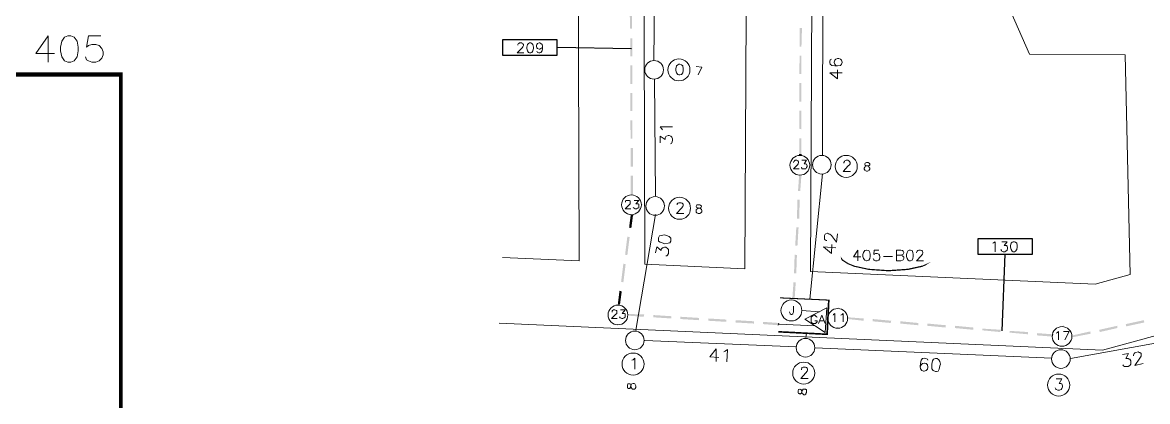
# Model space of a CAD drawing. Header units: millimetres. Extents: x -5 to 817, y 96 to 1062.
# Drawn here: x 173.2 to 337.4, y 427.9 to 483.2 of the extents above; entities that cross this region are included whole.
import ezdxf

# ---------------------------------------------------------------- set-up
doc = ezdxf.new("R2010")
doc.units = ezdxf.units.MM
for name, color, linetype, true_color in [('PDF_AERIAL', 8, 'Continuous', 0x808080), ('PDF_FEED', 11, 'Continuous', 0xff7f7f), ('PDF_HCOUNT', 8, 'Continuous', 0x808080), ('PDF_NODEBOUNDARY', 8, 'Continuous', 0x808080), ('PDF_POLENUMBER', 8, 'Continuous', 0x808080), ('PDF_RDBKGRD', 8, 'Continuous', 0x808080), ('PDF_STRAND', 8, 'Continuous', 0x808080), ('PDF_TRUNKEXT', 8, 'Continuous', 0x808080)]:
    doc.layers.add(name, color=color, linetype=linetype, true_color=true_color)
doc.layers.add('PDF_DISTANCE', color=7, linetype='Continuous')

msp = doc.modelspace()

# ---------------------------------------------------------------- linework, layer by layer
at = {"layer": 'PDF_AERIAL', "lineweight": 9}
for points in [[(265.38, 477.72), (265.54, 495.61)], [(289.95, 463.87), (290.03, 490.42)], [(291.27, 477.88), (291.1, 477.8), (291.02, 477.56), (291.02, 477.39), (291.1, 477.14), (291.35, 476.98), (291.76, 476.9), (292.17, 476.9), (292.58, 476.98), (292.75, 477.14), (292.83, 477.39), (292.83, 477.47), (292.75, 477.72), (292.58, 477.88), (292.34, 477.97), (292.17, 477.97), (291.92, 477.88), (291.76, 477.72), (291.68, 477.47), (291.68, 477.39), (291.76, 477.14), (291.92, 476.98), (292.17, 476.9)], [(292.83, 475.91), (291.02, 475.91), (292.17, 475), (292.17, 476.32)], [(265.62, 457.93), (265.46, 475)], [(266.61, 467.58), (266.53, 467.74), (266.28, 467.99), (268.1, 467.99)], [(266.28, 465.68), (266.28, 466.67), (267.03, 466.18), (267.03, 466.42), (267.11, 466.59), (267.19, 466.67), (267.44, 466.75), (267.6, 466.75), (267.85, 466.67), (268.01, 466.51), (268.1, 466.26), (268.1, 466.01), (268.01, 465.68), (267.93, 465.6), (267.77, 465.52)], [(288.13, 442.84), (289.95, 461.15)], [(262.74, 438.31), (265.62, 455.21)], [(290.61, 451.42), (290.52, 451.42), (290.36, 451.5), (290.28, 451.58), (290.28, 451.83), (290.28, 452.16), (290.36, 452.33), (290.44, 452.41), (290.69, 452.49), (290.85, 452.41), (291.02, 452.33), (291.27, 452.16), (292.01, 451.17), (292.17, 452.41)], [(265.62, 449.61), (265.79, 450.51), (266.45, 449.94), (266.45, 450.18), (266.61, 450.35), (266.7, 450.35), (266.94, 450.43), (267.11, 450.43), (267.36, 450.27), (267.52, 450.1), (267.52, 449.77), (267.52, 449.52), (267.36, 449.28), (267.27, 449.19), (267.11, 449.19)], [(291.92, 450.35), (290.11, 450.51), (291.27, 449.52), (291.35, 450.84)], [(286.15, 435.92), (264.06, 436.83)], [(287.55, 437.24), (287.64, 437.9)], [(343.95, 437.4), (326.14, 434.19)], [(274.45, 433.78), (274.45, 435.59), (273.54, 434.44), (274.86, 434.35)], [(275.6, 435.18), (275.76, 435.26), (276.09, 435.51), (276.01, 433.69)], [(323.42, 434.27), (288.87, 435.75)], [(335.37, 434.6), (335.37, 434.68), (335.46, 434.93), (335.54, 435.01), (335.7, 435.09), (336.03, 435.18), (336.2, 435.09), (336.28, 435.09), (336.45, 434.93), (336.45, 434.76), (336.45, 434.52), (336.28, 434.27), (335.54, 433.2), (336.78, 433.45)], [(305.36, 433.94), (305.28, 434.11), (305.03, 434.19), (304.79, 434.27), (304.54, 434.19), (304.37, 433.94), (304.29, 433.45), (304.21, 433.03), (304.29, 432.7), (304.46, 432.46), (304.7, 432.37), (304.79, 432.37), (305.12, 432.46), (305.28, 432.62), (305.36, 432.87), (305.36, 432.95), (305.28, 433.28), (305.12, 433.45), (304.87, 433.53), (304.79, 433.53), (304.54, 433.45), (304.37, 433.28), (304.21, 433.03)], [(333.73, 434.76), (334.63, 434.93), (334.22, 434.19), (334.55, 434.19), (334.71, 434.11), (334.8, 434.11), (334.96, 433.86), (334.96, 433.69), (334.96, 433.36), (334.8, 433.2), (334.55, 433.03), (334.3, 433.03), (334.06, 433.03), (333.89, 433.12), (333.81, 433.28)]]:
    msp.add_lwpolyline(points, dxfattribs=at)
for points in [[(266.04, 451.67), (266.04, 451.34), (266.28, 451.17), (266.7, 451.01), (266.94, 450.92), (267.44, 451.01), (267.69, 451.09), (267.85, 451.34), (267.85, 451.5), (267.85, 451.75), (267.6, 452), (267.19, 452.16), (266.94, 452.24), (266.45, 452.16), (266.2, 452.08), (266.04, 451.83)], [(306.44, 434.19), (306.19, 434.11), (306.02, 433.86), (305.94, 433.36), (305.94, 433.12), (305.94, 432.7), (306.11, 432.46), (306.44, 432.29), (306.6, 432.29), (306.85, 432.37), (307.01, 432.62), (307.1, 433.12), (307.18, 433.36), (307.1, 433.78), (306.93, 434.02), (306.68, 434.19)]]:
    msp.add_lwpolyline(points, close=True, dxfattribs=at)
at = {"layer": 'PDF_DISTANCE', "color": 145, "lineweight": 25, "true_color": 0x4a8395}
for points in [[(243.28, 478.46), (251.28, 478.46), (251.28, 480.69), (243.28, 480.69)], [(312.62, 449.44), (320.62, 449.44), (320.62, 451.67), (312.62, 451.67)]]:
    msp.add_lwpolyline(points, close=True, dxfattribs=at)
at = {"layer": 'PDF_DISTANCE', "lineweight": 0}
for points in [[(245.51, 479.95), (245.51, 480.03), (245.59, 480.11), (245.67, 480.19), (245.75, 480.28), (246.08, 480.28), (246.17, 480.19), (246.25, 480.11), (246.33, 480.03), (246.33, 479.86), (246.25, 479.7), (246.17, 479.53), (245.42, 478.79), (246.41, 478.79)], [(249.13, 479.78), (249.05, 479.53), (248.89, 479.45), (248.72, 479.37), (248.64, 479.37), (248.39, 479.45), (248.31, 479.53), (248.23, 479.78), (248.23, 479.86), (248.31, 480.03), (248.39, 480.19), (248.64, 480.28), (248.72, 480.28), (248.89, 480.19), (249.05, 480.03), (249.13, 479.78), (249.13, 479.45), (249.05, 479.12), (248.89, 478.87), (248.72, 478.79), (248.56, 478.79), (248.39, 478.87), (248.31, 479.04)], [(314.85, 451.01), (314.93, 451.09), (315.17, 451.25), (315.17, 449.77)], [(316.16, 451.25), (316.91, 451.25), (316.49, 450.68), (316.74, 450.68), (316.82, 450.68), (316.91, 450.59), (316.99, 450.35), (316.99, 450.27), (316.91, 450.02), (316.74, 449.85), (316.58, 449.77), (316.33, 449.77), (316.16, 449.85), (316.08, 449.94), (316, 450.1)]]:
    msp.add_lwpolyline(points, dxfattribs=at)
for points in [[(247.24, 480.28), (247.07, 480.19), (246.91, 480.03), (246.83, 479.62), (246.83, 479.45), (246.91, 479.12), (247.07, 478.87), (247.24, 478.79), (247.4, 478.79), (247.57, 478.87), (247.73, 479.12), (247.82, 479.45), (247.82, 479.62), (247.73, 480.03), (247.57, 480.19), (247.4, 480.28)], [(317.81, 451.25), (317.65, 451.17), (317.48, 451.01), (317.4, 450.68), (317.4, 450.43), (317.48, 450.1), (317.65, 449.85), (317.81, 449.77), (317.98, 449.77), (318.14, 449.85), (318.31, 450.1), (318.39, 450.43), (318.39, 450.68), (318.31, 451.01), (318.14, 451.17), (317.98, 451.25)]]:
    msp.add_lwpolyline(points, close=True, dxfattribs=at)
at = {"layer": 'PDF_DISTANCE', "color": 145, "lineweight": 25, "true_color": 0x4a8395}
for points in [[(251.28, 479.62), (262.08, 479.45)], [(316.58, 449.44), (316.16, 438.23)]]:
    msp.add_lwpolyline(points, dxfattribs=at)
at = {"layer": 'PDF_FEED', "color": 7, "lineweight": 9}
for points in [[(285.74, 462.8), (285.74, 462.88), (285.82, 462.96), (285.91, 463.04), (285.99, 463.13), (286.24, 463.13), (286.4, 463.04), (286.4, 462.96), (286.48, 462.88), (286.48, 462.8), (286.4, 462.63), (286.32, 462.47), (285.74, 461.89), (286.57, 461.89)], [(286.98, 463.13), (287.64, 463.13), (287.31, 462.63), (287.47, 462.63), (287.64, 462.55), (287.72, 462.3), (287.72, 462.22), (287.64, 462.06), (287.55, 461.89), (287.39, 461.89), (287.23, 461.89), (286.98, 461.89), (286.98, 461.97), (286.9, 462.14)], [(261.25, 457.03), (261.25, 457.19), (261.34, 457.27), (261.42, 457.27), (261.67, 457.27), (261.83, 457.27), (261.91, 457.19), (261.91, 457.03), (261.91, 456.94), (261.91, 456.78), (261.75, 456.61), (261.17, 456.04), (262, 456.04)], [(262.49, 457.27), (263.15, 457.27), (262.74, 456.78), (262.9, 456.78), (263.07, 456.78), (263.15, 456.7), (263.15, 456.53), (263.15, 456.37), (263.15, 456.2), (262.99, 456.12), (262.82, 456.04), (262.66, 456.04), (262.49, 456.12), (262.41, 456.2), (262.33, 456.28)], [(259.28, 440.95), (259.28, 441.03), (259.28, 441.2), (259.36, 441.2), (259.44, 441.28), (259.69, 441.28), (259.85, 441.2), (259.94, 441.2), (259.94, 441.03), (259.94, 440.95), (259.94, 440.78), (259.77, 440.62), (259.19, 440.04), (260.02, 440.04)], [(260.51, 441.28), (261.17, 441.28), (260.76, 440.78), (261.01, 440.78), (261.09, 440.78), (261.17, 440.7), (261.17, 440.54), (261.17, 440.37), (261.17, 440.21), (261.01, 440.12), (260.84, 440.04), (260.68, 440.04), (260.51, 440.12), (260.43, 440.12), (260.35, 440.29)], [(291.51, 440.54), (291.59, 440.62), (291.76, 440.78), (291.76, 439.55)], [(292.67, 440.54), (292.83, 440.62), (293, 440.78), (293, 439.55)], [(324.08, 437.9), (324.24, 437.98), (324.41, 438.15), (324.41, 436.91)], [(325.32, 436.91), (325.98, 438.15), (325.15, 438.15)]]:
    msp.add_lwpolyline(points, dxfattribs=at)
at = {"layer": 'PDF_FEED', "lineweight": 0}
for points in [[(286.9, 463.95), (286.57, 463.95)], [(262, 455.21), (262.33, 455.13)], [(285.91, 442.93), (285.58, 443.01)], [(283.6, 439.38), (283.52, 439.05)], [(323.58, 437.73), (323.5, 437.4)]]:
    msp.add_lwpolyline(points, dxfattribs=at)
at = {"layer": 'PDF_FEED', "lineweight": 20}
for points in [[(286.73, 463.95), (286.73, 463.95)], [(285.25, 462.47), (285.25, 462.47)], [(288.21, 462.47), (288.21, 462.47)], [(286.73, 460.98), (286.73, 460.98)], [(262.16, 458.1), (262.16, 458.1)], [(260.68, 456.61), (260.68, 456.61)], [(263.65, 456.7), (263.65, 456.7)], [(262.16, 455.21), (262.16, 455.21)], [(260.26, 442.1), (260.26, 442.1)], [(292.34, 441.61), (292.34, 441.61)], [(258.7, 440.7), (258.7, 440.7)], [(261.67, 440.62), (261.67, 440.62)], [(290.77, 440.21), (290.77, 440.21)], [(293.74, 440.12), (293.74, 440.12)], [(260.1, 439.22), (260.1, 439.22)], [(292.17, 438.72), (292.17, 438.72)], [(325.07, 438.97), (325.07, 438.97)], [(323.58, 437.57), (323.58, 437.57)], [(326.47, 437.4), (326.47, 437.4)], [(324.99, 436), (324.99, 436)]]:
    msp.add_lwpolyline(points, dxfattribs=at)
at = {"layer": 'PDF_FEED', "color": 7, "lineweight": 0}
for points in [[(289.2, 440.21), (289.12, 440.29), (288.96, 440.45), (288.87, 440.54), (288.63, 440.54), (288.54, 440.45), (288.38, 440.29), (288.3, 440.21), (288.3, 440.04), (288.3, 439.71), (288.3, 439.55), (288.38, 439.46), (288.54, 439.3), (288.63, 439.3), (288.87, 439.3), (288.96, 439.3), (289.12, 439.46), (289.2, 439.55), (289.2, 439.71), (288.87, 439.71)], [(289.37, 439.3), (289.86, 440.54), (290.36, 439.3)], [(289.62, 439.71), (290.19, 439.71)]]:
    msp.add_lwpolyline(points, dxfattribs=at)
at = {"layer": 'PDF_FEED', "lineweight": 20}
for centre in [(286.67, 462.4), (262.1, 456.63), (260.12, 440.55), (292.19, 440.05), (324.92, 437.42)]:
    msp.add_circle(centre, 1.44, dxfattribs=at)
at = {"layer": 'PDF_FEED', "transparency": 33554559}
for points in [[(261.91, 482.34), (262.16, 482.34), (261.83, 484.98)], [(262.16, 482.34), (261.83, 484.98), (262.16, 484.98)], [(286.98, 482.42), (286.65, 482.42), (286.9, 479.7)], [(286.65, 482.42), (286.9, 479.7), (286.65, 479.7)], [(261.91, 478.3), (262.24, 478.3), (261.91, 480.94)], [(262.24, 478.3), (261.91, 480.94), (262.24, 480.94)], [(286.65, 478.38), (286.9, 475.74), (286.57, 475.74)], [(286.9, 478.38), (286.65, 478.38), (286.9, 475.74)], [(261.91, 474.26), (262.24, 474.26), (261.91, 476.98)], [(262.24, 474.26), (261.91, 476.98), (262.24, 476.98)], [(286.9, 474.42), (286.57, 474.42), (286.9, 471.7)], [(286.57, 474.42), (286.9, 471.7), (286.57, 471.7)], [(261.91, 470.3), (262.24, 470.3), (261.91, 472.94)], [(262.24, 470.3), (261.91, 472.94), (262.24, 472.94)], [(286.9, 470.38), (286.57, 470.38), (286.9, 467.66)], [(286.57, 470.38), (286.9, 467.66), (286.57, 467.74)], [(262, 466.26), (262.24, 466.26), (261.91, 468.98)], [(262.24, 466.26), (261.91, 468.98), (262.24, 468.98)], [(286.9, 466.34), (286.57, 466.34), (286.9, 463.95)], [(286.57, 466.34), (286.9, 463.95), (286.57, 463.95)], [(262, 462.22), (262.33, 462.22), (262, 464.94)], [(262.33, 462.22), (262, 464.94), (262.33, 464.94)], [(262, 458.1), (262.33, 458.1), (262, 460.9)], [(262.33, 458.1), (262, 460.9), (262.33, 460.9)], [(286.57, 460.98), (286.73, 458.67), (286.4, 458.67)], [(286.9, 460.98), (286.57, 460.98), (286.73, 458.67)], [(286.32, 457.36), (286.57, 454.63), (286.24, 454.63)], [(286.65, 457.36), (286.32, 457.36), (286.57, 454.63)], [(261.75, 453.32), (262.08, 453.23), (262, 455.21)], [(262.08, 453.23), (262, 455.21), (262.33, 455.13)], [(286.15, 453.32), (286.32, 450.68), (285.99, 450.68)], [(286.48, 453.32), (286.15, 453.32), (286.32, 450.68)], [(261.17, 449.36), (261.5, 449.28), (261.5, 452)], [(261.5, 449.28), (261.5, 452), (261.83, 451.91)], [(285.91, 449.36), (286.15, 446.64), (285.82, 446.64)], [(286.24, 449.28), (285.91, 449.36), (286.15, 446.64)], [(260.59, 445.4), (260.92, 445.32), (260.92, 448.04)], [(260.92, 445.32), (260.92, 448.04), (261.25, 447.96)], [(285.74, 445.32), (285.91, 442.93), (285.58, 443.01)], [(286.07, 445.32), (285.74, 445.32), (285.91, 442.93)], [(260.1, 442.1), (260.43, 442.1), (260.35, 444.08)], [(260.43, 442.1), (260.35, 444.08), (260.68, 444)], [(261.67, 440.7), (261.67, 440.45), (263.97, 440.62)], [(261.67, 440.45), (263.97, 440.62), (263.89, 440.29)], [(265.29, 440.54), (265.29, 440.21), (267.93, 440.37)], [(265.29, 440.21), (267.93, 440.37), (267.93, 440.04)], [(269.25, 440.29), (269.25, 439.96), (271.97, 440.12)], [(269.25, 439.96), (271.97, 440.12), (271.97, 439.79)], [(273.29, 440.04), (273.29, 439.71), (275.93, 439.88)], [(293.74, 440.21), (293.66, 439.96), (295.96, 440.04)], [(293.66, 439.96), (295.96, 440.04), (295.96, 439.71)], [(297.28, 439.96), (297.28, 439.63), (300, 439.71)], [(273.29, 439.71), (275.93, 439.88), (275.93, 439.55)], [(277.33, 439.79), (277.25, 439.46), (279.97, 439.63)], [(277.25, 439.46), (279.97, 439.63), (279.97, 439.3)], [(281.29, 439.55), (281.29, 439.22), (283.6, 439.38)], [(281.29, 439.22), (283.6, 439.38), (283.52, 439.05)], [(297.28, 439.63), (300, 439.71), (299.92, 439.38)], [(301.32, 439.63), (301.32, 439.3), (303.96, 439.38)], [(301.32, 439.3), (303.96, 439.38), (303.96, 439.05)], [(305.28, 439.3), (305.28, 438.97), (308, 439.05)], [(305.28, 438.97), (308, 439.05), (307.92, 438.72)], [(309.32, 438.97), (309.32, 438.64), (311.96, 438.72)], [(309.32, 438.64), (311.96, 438.72), (311.96, 438.39)], [(313.28, 438.56), (313.28, 438.31), (316, 438.39)], [(313.28, 438.31), (316, 438.39), (315.92, 438.06)], [(330.35, 438.39), (330.43, 438.06), (332.98, 438.97)], [(330.43, 438.06), (332.98, 438.97), (332.98, 438.64)], [(334.22, 439.22), (334.3, 438.89), (336.86, 439.79)], [(334.3, 438.89), (336.86, 439.79), (336.94, 439.46)], [(317.32, 438.23), (317.24, 437.98), (319.96, 438.06)], [(317.24, 437.98), (319.96, 438.06), (319.96, 437.73)], [(321.28, 437.9), (321.28, 437.57), (323.58, 437.73)], [(321.28, 437.57), (323.58, 437.73), (323.5, 437.4)], [(326.47, 437.57), (326.55, 437.32), (329.03, 438.15)], [(326.55, 437.32), (329.03, 438.15), (329.11, 437.82)]]:
    msp.add_solid(points, dxfattribs=at)
at = {"layer": 'PDF_HCOUNT', "lineweight": 9}
msp.add_lwpolyline([(269, 477.14), (268.84, 477.06), (268.67, 476.9), (268.59, 476.48), (268.59, 476.24), (268.67, 475.91), (268.84, 475.66), (269, 475.58), (269.17, 475.58), (269.42, 475.66), (269.58, 475.91), (269.66, 476.24), (269.66, 476.48), (269.58, 476.9), (269.42, 477.06), (269.17, 477.14)], close=True, dxfattribs=at)
for points in [[(293.08, 462.71), (293.08, 462.8), (293.16, 462.96), (293.24, 463.04), (293.41, 463.13), (293.66, 463.13), (293.82, 463.04), (293.9, 462.96), (293.99, 462.8), (293.99, 462.63), (293.9, 462.47), (293.74, 462.3), (293, 461.48), (294.07, 461.48)], [(268.76, 456.61), (268.76, 456.7), (268.76, 456.78), (268.84, 456.86), (269, 456.94), (269.33, 456.94), (269.5, 456.86), (269.58, 456.78), (269.66, 456.7), (269.66, 456.53), (269.58, 456.37), (269.42, 456.12), (268.67, 455.38), (269.75, 455.38)], [(262.16, 433.94), (262.33, 434.02), (262.57, 434.27), (262.57, 432.62)], [(286.9, 432.54), (286.9, 432.62), (286.98, 432.79), (286.98, 432.87), (287.14, 432.95), (287.47, 432.95), (287.64, 432.87), (287.72, 432.79), (287.8, 432.62), (287.8, 432.46), (287.72, 432.37), (287.55, 432.13), (286.81, 431.3), (287.88, 431.3)], [(324.08, 431.22), (324.9, 431.22), (324.49, 430.56), (324.74, 430.56), (324.9, 430.48), (324.99, 430.23), (324.99, 430.07), (324.9, 429.82), (324.82, 429.65), (324.57, 429.57), (324.33, 429.57), (324.08, 429.65), (324, 429.74), (323.91, 429.9)]]:
    msp.add_lwpolyline(points, dxfattribs=at)
for centre in [(269.02, 476.33), (293.43, 462.23), (269.11, 456.13), (262.34, 433.38), (287.24, 432.06), (324.43, 430.32)]:
    msp.add_circle(centre, 1.61, dxfattribs=at)
at = {"layer": 'PDF_NODEBOUNDARY', "lineweight": 0}
msp.add_lwpolyline([(627.65, 148.01, 0.66, 0.66, 0), (129.17, 148.01, 0.66, 0.66, 0), (129.17, 225.6, 0.66, 0.66, 0), (187.59, 225.6, 0.577, 0.577, 0), (187.59, 424.46, 0.577, 0.577, 0), (187.59, 475.66, 0.659, 0.659, 0), (125.63, 475.58, 0.659, 0.659, 0), (125.75, 746.99, 0.577, 0.577, 0), (125.75, 765.96, 0.628, 0.628, 0), (80.32, 880.02, 0, 0, 0)], format="xyseb", dxfattribs=at)
at = {"layer": 'PDF_NODEBOUNDARY', "lineweight": 9}
for points in [[(176.99, 477.47), (176.99, 481.27), (175.18, 478.71), (177.9, 478.71)], [(184.66, 481.27), (182.85, 481.27), (182.6, 479.62), (182.85, 479.86), (183.34, 480.03), (183.92, 480.03), (184.41, 479.86), (184.83, 479.45), (184.99, 478.96), (184.99, 478.54), (184.83, 478.05), (184.41, 477.64), (183.92, 477.47), (183.34, 477.47), (182.85, 477.64), (182.6, 477.8), (182.43, 478.21)]]:
    msp.add_lwpolyline(points, dxfattribs=at)
msp.add_lwpolyline([(179.88, 481.27), (179.38, 481.1), (178.97, 480.52), (178.81, 479.62), (178.81, 479.12), (178.97, 478.21), (179.38, 477.64), (179.88, 477.47), (180.29, 477.47), (180.79, 477.64), (181.2, 478.21), (181.36, 479.12), (181.36, 479.62), (181.2, 480.52), (180.79, 481.1), (180.29, 481.27)], close=True, dxfattribs=at)
at = {"layer": 'PDF_POLENUMBER', "lineweight": 9}
msp.add_lwpolyline([(271.81, 475.58), (272.38, 476.73), (271.56, 476.81)], dxfattribs=at)
for points in [[(296.38, 462.8), (296.21, 462.71), (296.13, 462.63), (296.13, 462.55), (296.21, 462.38), (296.29, 462.38), (296.54, 462.3), (296.71, 462.22), (296.79, 462.06), (296.87, 461.97), (296.87, 461.81), (296.79, 461.73), (296.79, 461.64), (296.54, 461.56), (296.38, 461.56), (296.13, 461.64), (296.13, 461.73), (296.05, 461.81), (296.05, 461.97), (296.13, 462.14), (296.21, 462.22), (296.46, 462.3), (296.62, 462.3), (296.79, 462.38), (296.87, 462.47), (296.87, 462.63), (296.79, 462.71), (296.62, 462.8)], [(271.81, 456.61), (271.64, 456.61), (271.56, 456.45), (271.56, 456.37), (271.64, 456.2), (271.81, 456.2), (271.97, 456.12), (272.22, 456.04), (272.3, 455.95), (272.38, 455.79), (272.38, 455.62), (272.3, 455.54), (272.22, 455.46), (272.05, 455.38), (271.81, 455.38), (271.64, 455.46), (271.56, 455.54), (271.56, 455.62), (271.56, 455.79), (271.56, 455.95), (271.73, 456.04), (271.89, 456.12), (272.14, 456.2), (272.22, 456.2), (272.3, 456.37), (272.3, 456.45), (272.22, 456.53), (272.05, 456.61)], [(261.5, 430.07), (261.5, 429.9), (261.67, 429.82), (261.75, 429.82), (261.91, 429.82), (261.91, 429.98), (262, 430.23), (262.08, 430.4), (262.16, 430.48), (262.33, 430.56), (262.49, 430.56), (262.57, 430.48), (262.66, 430.4), (262.74, 430.23), (262.74, 429.98), (262.66, 429.82), (262.57, 429.74), (262.49, 429.74), (262.24, 429.74), (262.16, 429.82), (262.08, 429.9), (262, 430.07), (262, 430.31), (261.91, 430.48), (261.83, 430.48), (261.67, 430.48), (261.58, 430.48), (261.5, 430.31)], [(286.4, 429.24), (286.48, 429.08), (286.57, 429.08), (286.73, 428.99), (286.81, 429.08), (286.9, 429.16), (286.98, 429.41), (287.06, 429.57), (287.14, 429.74), (287.23, 429.74), (287.47, 429.74), (287.55, 429.65), (287.64, 429.65), (287.64, 429.49), (287.64, 429.24), (287.55, 429.08), (287.55, 428.99), (287.39, 428.91), (287.23, 428.91), (287.14, 428.99), (286.98, 429.16), (286.98, 429.32), (286.9, 429.57), (286.81, 429.65), (286.73, 429.74), (286.65, 429.74), (286.48, 429.65), (286.4, 429.49)]]:
    msp.add_lwpolyline(points, close=True, dxfattribs=at)
at = {"layer": 'PDF_RDBKGRD', "lineweight": 0}
for points in [[(263.65, 583.42), (264.06, 447.96), (278.65, 447.3), (279.31, 577.81)], [(288.21, 446.88), (329.77, 445.07), (334.88, 446.47), (334.14, 478.54), (320.2, 478.63), (309.65, 502.54), (309.07, 575.91), (288.87, 576.41)]]:
    msp.add_lwpolyline(points, close=True, dxfattribs=at)
for points in [[(243.28, 448.95), (254.49, 448.45), (254.33, 493.39), (152.59, 497.34), (152.59, 477.14)], [(322.92, 420.34), (332.32, 412.92), (337.6, 396.84), (344.69, 375.4), (359.28, 375.07), (359.28, 396.84), (359.28, 424.46), (359.28, 438.97), (343.45, 438.89), (330.84, 435.42), (242.79, 439.38)]]:
    msp.add_lwpolyline(points, dxfattribs=at)
at = {"layer": 'PDF_STRAND', "lineweight": 9}
for points in [[(265.38, 477.72), (265.38, 477.72)], [(265.38, 477.72), (265.38, 477.72)], [(264.06, 476.32), (264.06, 476.32)], [(264.06, 476.32), (264.06, 476.32)], [(266.78, 476.4), (266.78, 476.4)], [(266.78, 476.4), (266.78, 476.4)], [(266.78, 476.4), (266.78, 476.4)], [(265.46, 475), (265.46, 475)], [(265.46, 475), (265.46, 475)], [(265.46, 475), (265.46, 475)], [(289.95, 463.87), (289.95, 463.87)], [(289.95, 463.87), (289.95, 463.87)], [(288.63, 462.55), (288.63, 462.55)], [(288.63, 462.55), (288.63, 462.55)], [(291.35, 462.47), (291.35, 462.47)], [(291.35, 462.47), (291.35, 462.47)], [(291.35, 462.47), (291.35, 462.47)], [(289.95, 461.15), (289.95, 461.15)], [(289.95, 461.15), (289.95, 461.15)], [(289.95, 461.15), (289.95, 461.15)], [(264.3, 456.53), (264.3, 456.53)], [(264.3, 456.53), (264.3, 456.53)], [(265.62, 457.93), (265.62, 457.93)], [(265.62, 457.93), (265.62, 457.93)], [(267.03, 456.53), (267.03, 456.53)], [(267.03, 456.53), (267.03, 456.53)], [(267.03, 456.53), (267.03, 456.53)], [(265.62, 455.21), (265.62, 455.21)], [(265.62, 455.21), (265.62, 455.21)], [(265.62, 455.21), (265.62, 455.21)], [(262.74, 438.31), (262.74, 438.31)], [(262.74, 438.31), (262.74, 438.31)], [(262.74, 438.31), (262.74, 438.31)], [(261.34, 436.99), (261.34, 436.99)], [(261.34, 436.99), (261.34, 436.99)], [(264.06, 436.83), (264.06, 436.83)], [(264.06, 436.83), (264.06, 436.83)], [(264.06, 436.83), (264.06, 436.83)], [(287.55, 437.24), (287.55, 437.24)], [(287.55, 437.24), (287.55, 437.24)], [(287.55, 437.24), (287.55, 437.24)], [(262.66, 435.51), (262.66, 435.51)], [(262.66, 435.51), (262.66, 435.51)], [(286.15, 435.92), (286.15, 435.92)], [(286.15, 435.92), (286.15, 435.92)], [(288.87, 435.75), (288.87, 435.75)], [(288.87, 435.75), (288.87, 435.75)], [(288.87, 435.75), (288.87, 435.75)], [(324.82, 435.59), (324.82, 435.59)], [(324.82, 435.59), (324.82, 435.59)], [(324.82, 435.59), (324.82, 435.59)], [(287.47, 434.44), (287.47, 434.44)], [(287.47, 434.44), (287.47, 434.44)], [(323.42, 434.27), (323.42, 434.27)], [(323.42, 434.27), (323.42, 434.27)], [(326.14, 434.19), (326.14, 434.19)], [(326.14, 434.19), (326.14, 434.19)], [(326.14, 434.19), (326.14, 434.19)], [(324.74, 432.79), (324.74, 432.79)], [(324.74, 432.79), (324.74, 432.79)]]:
    msp.add_lwpolyline(points, dxfattribs=at)
for centre in [(265.4, 476.33), (289.88, 462.48), (265.56, 456.46), (262.59, 436.84), (287.49, 435.77), (324.76, 434.12)]:
    msp.add_circle(centre, 1.36, dxfattribs=at)
at = {"layer": 'PDF_TRUNKEXT', "lineweight": 0}
for points in [[(292.67, 448.86, 0.184, 0.184, 0), (292.87, 448.57, 0.178, 0.178, 0), (293.7, 448.04, 0.164, 0.164, 0), (294.6, 447.67, 0.164, 0.164, 0), (296.71, 447.21, 0.177, 0.177, 0), (299.59, 447.01, 0.184, 0.184, 0), (302.44, 447.21, 0.184, 0.184, 0), (304.54, 447.67, 0.162, 0.162, 0), (305.4, 448.04, 0, 0, 0), (306.23, 448.57, 0, 0, 0), (306.48, 448.86, 0, 0, 0), (306.6, 449.28, 0, 0, 0), (306.48, 449.65, 0, 0, 0), (306.23, 449.94, 0, 0, 0), (305.4, 450.43, 0, 0, 0), (304.54, 450.84, 0, 0, 0), (302.44, 451.25, 0, 0, 0), (299.59, 451.5, 0, 0, 0), (296.71, 451.25, 0, 0, 0), (294.6, 450.84, 0, 0, 0), (293.7, 450.43, 0, 0, 0), (292.87, 449.94, 0, 0, 0), (292.67, 449.65, 0, 0, 0), (292.58, 449.28, 0, 0, 0)], [(283.52, 438.1, 0.234, 0.234, 0), (290.65, 437.73, 0.239, 0.239, 0), (290.89, 442.72, 0.152, 0.152, 0), (283.76, 443.05, 0, 0, 0)]]:
    msp.add_lwpolyline(points, format="xyseb", close=True, dxfattribs=at)
at = {"layer": 'PDF_TRUNKEXT', "lineweight": 9}
for points in [[(295.14, 448.45), (295.14, 450.02), (294.48, 449.03), (295.55, 449.03)], [(298.19, 450.02), (297.53, 450.02), (297.45, 449.36), (297.53, 449.44), (297.7, 449.52), (297.94, 449.52), (298.19, 449.44), (298.27, 449.28), (298.36, 449.03), (298.36, 448.95), (298.27, 448.7), (298.19, 448.53), (297.94, 448.45), (297.7, 448.45), (297.53, 448.53), (297.45, 448.62), (297.37, 448.78)], [(301.41, 449.28), (301.65, 449.19), (301.74, 449.11), (301.82, 449.03), (301.82, 448.78), (301.74, 448.62), (301.65, 448.53), (301.41, 448.45), (300.75, 448.45), (300.75, 450.02), (301.41, 450.02), (301.65, 449.94), (301.74, 449.85), (301.82, 449.69), (301.82, 449.61), (301.74, 449.44), (301.65, 449.36), (301.41, 449.28), (300.75, 449.28)], [(303.71, 449.61), (303.71, 449.69), (303.8, 449.85), (303.88, 449.94), (304.04, 450.02), (304.29, 450.02), (304.46, 449.94), (304.54, 449.85), (304.62, 449.69), (304.62, 449.61), (304.54, 449.44), (304.37, 449.19), (303.71, 448.45), (304.7, 448.45)], [(298.85, 449.11), (300.17, 449.11)], [(285.49, 441.28), (285.49, 441.28)], [(286.98, 441.2), (289.53, 441.03)], [(288.87, 438.97), (283.6, 439.22)]]:
    msp.add_lwpolyline(points, dxfattribs=at)
for points in [[(296.38, 450.02), (296.13, 449.94), (295.96, 449.69), (295.88, 449.36), (295.88, 449.11), (295.96, 448.78), (296.13, 448.53), (296.38, 448.45), (296.46, 448.45), (296.71, 448.53), (296.87, 448.78), (296.95, 449.11), (296.95, 449.36), (296.87, 449.69), (296.71, 449.94), (296.46, 450.02)], [(302.64, 450.02), (302.48, 449.94), (302.31, 449.69), (302.23, 449.36), (302.23, 449.11), (302.31, 448.78), (302.48, 448.53), (302.64, 448.45), (302.81, 448.45), (303.06, 448.53), (303.14, 448.78), (303.22, 449.11), (303.22, 449.36), (303.14, 449.69), (303.06, 449.94), (302.81, 450.02)], [(290.36, 437.98), (290.61, 441.61), (287.39, 439.96)]]:
    msp.add_lwpolyline(points, close=True, dxfattribs=at)
at = {"layer": 'PDF_TRUNKEXT', "color": 7, "lineweight": 9}
msp.add_lwpolyline([(285.74, 441.86), (285.74, 440.95), (285.66, 440.78), (285.66, 440.7), (285.49, 440.62), (285.41, 440.62), (285.25, 440.7), (285.25, 440.78), (285.16, 440.95), (285.16, 441.03)], dxfattribs=at)
at = {"layer": 'PDF_TRUNKEXT', "lineweight": 9}
msp.add_circle((285.43, 441.21), 1.53, dxfattribs=at)

doc.saveas('drawing.dxf')
